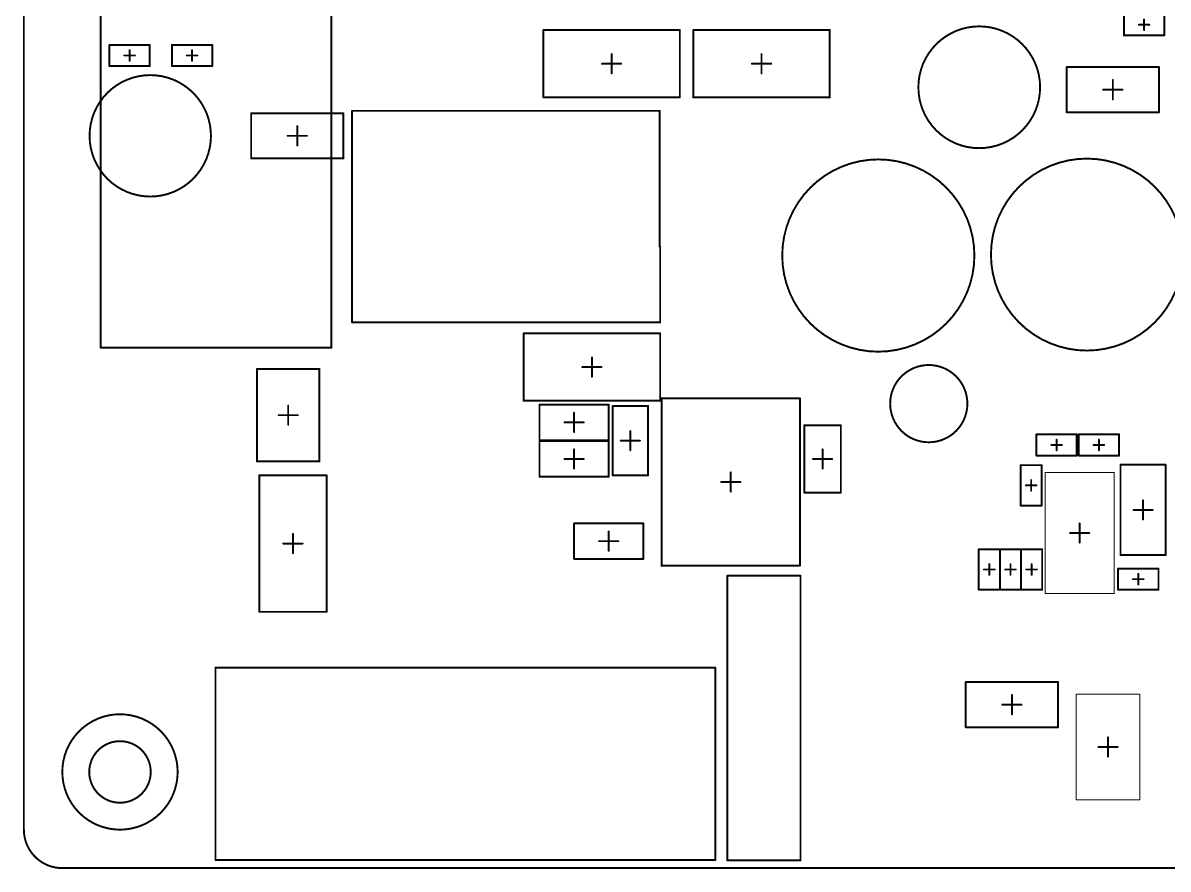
# Model space of a CAD drawing. Header units: millimetres. Extents: x 17 to 252, y 25 to 107.
# Drawn here: x 16.9 to 76.5, y 25 to 68.9 of the extents above; entities that cross this region are included whole.
import ezdxf

# ---------------------------------------------------------------- set-up
doc = ezdxf.new("R2010")
doc.units = ezdxf.units.MM
doc.layers.add('Mechanical1', color=6, linetype='Continuous')
doc.layers.add('Mechanical15', color=56, linetype='Continuous')

# ---------------------------------------------------------------- blocks, each defined once
blk = doc.blocks.new('CAPC2012X09N_11')
at = {"layer": 'Mechanical15', "const_width": 0.1}
for points in [[(-1.75, 0.95), (-1.75, -0.95)], [(-1.75, 0.95), (1.75, 0.95)], [(1.75, 0.95), (1.75, -0.95)], [(-0.5, 0), (0.5, 0)], [(0, 0.5), (0, -0.5)], [(-1.75, -0.95), (1.75, -0.95)]]:
    blk.add_lwpolyline(points, dxfattribs=at)
at = {"layer": 'Mechanical15', "const_width": 0.05}
for points in [[(-1.775, 0.95, 1), (-1.725, 0.95, 1)], [(-1.775, 0.95, 1), (-1.725, 0.95, 1)], [(1.725, 0.95, 1), (1.775, 0.95, 1)], [(1.725, 0.95, 1), (1.775, 0.95, 1)], [(-0.525, 0, 1), (-0.475, 0, 1)], [(-0.025, 0.5, 1), (0.025, 0.5, 1)], [(0.475, 0, 1), (0.525, 0, 1)], [(-0.025, -0.5, 1), (0.025, -0.5, 1)], [(-1.775, -0.95, 1), (-1.725, -0.95, 1)], [(-1.775, -0.95, 1), (-1.725, -0.95, 1)], [(1.725, -0.95, 1), (1.775, -0.95, 1)], [(1.725, -0.95, 1), (1.775, -0.95, 1)]]:
    blk.add_lwpolyline(points, format="xyb", close=True, dxfattribs=at)
blk = doc.blocks.new('CAPC1005X06N_38')
at = {"layer": 'Mechanical15', "const_width": 0.1}
for points in [[(-1.05, 0.55), (-1.05, -0.55)], [(1.05, 0.55), (-1.05, 0.55)], [(1.05, 0.55), (1.05, -0.55)], [(0.275, 0), (-0.275, 0)], [(0, 0.275), (0, -0.275)], [(1.05, -0.55), (-1.05, -0.55)]]:
    blk.add_lwpolyline(points, dxfattribs=at)
at = {"layer": 'Mechanical15', "const_width": 0.05}
for points in [[(-1.075, 0.55, 1), (-1.025, 0.55, 1)], [(-1.075, 0.55, 1), (-1.025, 0.55, 1)], [(1.025, 0.55, 1), (1.075, 0.55, 1)], [(1.025, 0.55, 1), (1.075, 0.55, 1)], [(-0.3, 0, 1), (-0.25, 0, 1)], [(-0.025, 0.275, 1), (0.025, 0.275, 1)], [(0.25, 0, 1), (0.3, 0, 1)], [(-1.075, -0.55, 1), (-1.025, -0.55, 1)], [(-1.075, -0.55, 1), (-1.025, -0.55, 1)], [(-0.025, -0.275, 1), (0.025, -0.275, 1)], [(1.025, -0.55, 1), (1.075, -0.55, 1)], [(1.025, -0.55, 1), (1.075, -0.55, 1)]]:
    blk.add_lwpolyline(points, format="xyb", close=True, dxfattribs=at)
blk = doc.blocks.new('CAPC3216X09N_41')
at = {"layer": 'Mechanical15', "const_width": 0.1}
for points in [[(-2.35, 1.175), (2.35, 1.175)], [(-2.35, 1.175), (-2.35, -1.175)], [(2.35, 1.175), (2.35, -1.175)], [(-0.5, 0), (0.5, 0)], [(0, 0.5), (0, -0.5)], [(-2.35, -1.175), (2.35, -1.175)]]:
    blk.add_lwpolyline(points, dxfattribs=at)
at = {"layer": 'Mechanical15', "const_width": 0.05}
for points in [[(-2.375, 1.175, 1), (-2.325, 1.175, 1)], [(-2.375, 1.175, 1), (-2.325, 1.175, 1)], [(2.325, 1.175, 1), (2.375, 1.175, 1)], [(2.325, 1.175, 1), (2.375, 1.175, 1)], [(-0.525, 0, 1), (-0.475, 0, 1)], [(-0.025, 0.5, 1), (0.025, 0.5, 1)], [(0.475, 0, 1), (0.525, 0, 1)], [(-0.025, -0.5, 1), (0.025, -0.5, 1)], [(-2.375, -1.175, 1), (-2.325, -1.175, 1)], [(-2.375, -1.175, 1), (-2.325, -1.175, 1)], [(2.325, -1.175, 1), (2.375, -1.175, 1)], [(2.325, -1.175, 1), (2.375, -1.175, 1)]]:
    blk.add_lwpolyline(points, format="xyb", close=True, dxfattribs=at)
blk = doc.blocks.new('CAPC1005X06N_42')
at = {"layer": 'Mechanical15', "const_width": 0.1}
for points in [[(-1.05, 0.55), (-1.05, -0.55)], [(-1.05, 0.55), (1.05, 0.55)], [(1.05, 0.55), (1.05, -0.55)], [(-0.275, 0), (0.275, 0)], [(0, 0.275), (0, -0.275)], [(-1.05, -0.55), (1.05, -0.55)]]:
    blk.add_lwpolyline(points, dxfattribs=at)
at = {"layer": 'Mechanical15', "const_width": 0.05}
for points in [[(-1.075, 0.55, 1), (-1.025, 0.55, 1)], [(-1.075, 0.55, 1), (-1.025, 0.55, 1)], [(1.025, 0.55, 1), (1.075, 0.55, 1)], [(1.025, 0.55, 1), (1.075, 0.55, 1)], [(-0.3, 0, 1), (-0.25, 0, 1)], [(-0.025, 0.275, 1), (0.025, 0.275, 1)], [(0.25, 0, 1), (0.3, 0, 1)], [(-1.075, -0.55, 1), (-1.025, -0.55, 1)], [(-1.075, -0.55, 1), (-1.025, -0.55, 1)], [(-0.025, -0.275, 1), (0.025, -0.275, 1)], [(1.025, -0.55, 1), (1.075, -0.55, 1)], [(1.025, -0.55, 1), (1.075, -0.55, 1)]]:
    blk.add_lwpolyline(points, format="xyb", close=True, dxfattribs=at)
blk = doc.blocks.new('DIOM3825X11N_74')
at = {"layer": 'Mechanical15'}
for points, const_width in [([(-2.75, 1.65), (-2.75, -1.65)], 0.05), ([(-2.75, 1.65), (2.75, 1.65)], 0.05), ([(2.75, 1.65), (2.75, -1.65)], 0.05), ([(-0.5, 0), (0.5, 0)], 0.1), ([(0, 0.5), (0, -0.5)], 0.1), ([(-2.75, -1.65), (2.75, -1.65)], 0.05)]:
    blk.add_lwpolyline(points, dxfattribs=dict(at, const_width=const_width))
for points, const_width in [([(-2.762, 1.65, 1), (-2.738, 1.65, 1)], 0.025), ([(-2.762, 1.65, 1), (-2.738, 1.65, 1)], 0.025), ([(2.738, 1.65, 1), (2.762, 1.65, 1)], 0.025), ([(2.738, 1.65, 1), (2.762, 1.65, 1)], 0.025), ([(-0.525, 0, 1), (-0.475, 0, 1)], 0.05), ([(-0.025, 0.5, 1), (0.025, 0.5, 1)], 0.05), ([(0.475, 0, 1), (0.525, 0, 1)], 0.05), ([(-0.025, -0.5, 1), (0.025, -0.5, 1)], 0.05), ([(-2.762, -1.65, 1), (-2.738, -1.65, 1)], 0.025), ([(-2.762, -1.65, 1), (-2.738, -1.65, 1)], 0.025), ([(2.738, -1.65, 1), (2.762, -1.65, 1)], 0.025), ([(2.738, -1.65, 1), (2.762, -1.65, 1)], 0.025)]:
    blk.add_lwpolyline(points, format="xyb", close=True, dxfattribs=dict(at, const_width=const_width))
blk = doc.blocks.new('AE15_000T_0000_0001_76')
at = {"layer": 'Mechanical15', "const_width": 0.1}
for points in [[(-13, -5), (-13, 5)], [(-13, 5), (13, 5)], [(13, -5), (13, 5)], [(-13, -5), (13, -5)]]:
    blk.add_lwpolyline(points, dxfattribs=at)
at = {"layer": 'Mechanical15', "const_width": 0.05}
for points in [[(-13.025, 5, 1), (-12.975, 5, 1)], [(-13.025, 5, 1), (-12.975, 5, 1)], [(12.975, 5, 1), (13.025, 5, 1)], [(12.975, 5, 1), (13.025, 5, 1)], [(-13.025, -5, 1), (-12.975, -5, 1)], [(-13.025, -5, 1), (-12.975, -5, 1)], [(12.975, -5, 1), (13.025, -5, 1)], [(12.975, -5, 1), (13.025, -5, 1)]]:
    blk.add_lwpolyline(points, format="xyb", close=True, dxfattribs=at)
blk = doc.blocks.new('AJ61_1004_TAPR_RNS0_83')
at = {"layer": 'Mechanical15', "const_width": 0.1}
for points in [[(18.8, 2), (-3.54, 2)], [(-3.54, -10), (-3.54, 2)], [(18.8, -10), (18.8, 2)], [(18.8, -10), (-3.54, -10)]]:
    blk.add_lwpolyline(points, dxfattribs=at)
at = {"layer": 'Mechanical15', "const_width": 0.05}
for points in [[(-3.565, 2, 1), (-3.515, 2, 1)], [(-3.565, 2, 1), (-3.515, 2, 1)], [(18.775, 2, 1), (18.825, 2, 1)], [(18.775, 2, 1), (18.825, 2, 1)], [(-3.565, -10, 1), (-3.515, -10, 1)], [(-3.565, -10, 1), (-3.515, -10, 1)], [(18.775, -10, 1), (18.825, -10, 1)], [(18.775, -10, 1), (18.825, -10, 1)]]:
    blk.add_lwpolyline(points, format="xyb", close=True, dxfattribs=at)
blk = doc.blocks.new('SOT_223B_N_91')
at = {"layer": 'Mechanical15', "const_width": 0.1}
for points in [[(-4.35, 3.6), (4.35, 3.6)], [(-4.35, 3.6), (-4.35, -3.6)], [(4.35, 3.6), (4.35, -3.6)], [(-0.5, 0), (0.5, 0)], [(0, 0.5), (0, -0.5)], [(-4.35, -3.6), (4.35, -3.6)]]:
    blk.add_lwpolyline(points, dxfattribs=at)
at = {"layer": 'Mechanical15', "const_width": 0.05}
for points in [[(-4.375, 3.6, 1), (-4.325, 3.6, 1)], [(-4.375, 3.6, 1), (-4.325, 3.6, 1)], [(4.325, 3.6, 1), (4.375, 3.6, 1)], [(4.325, 3.6, 1), (4.375, 3.6, 1)], [(-0.525, 0, 1), (-0.475, 0, 1)], [(-0.025, 0.5, 1), (0.025, 0.5, 1)], [(0.475, 0, 1), (0.525, 0, 1)], [(-0.025, -0.5, 1), (0.025, -0.5, 1)], [(-4.375, -3.6, 1), (-4.325, -3.6, 1)], [(-4.375, -3.6, 1), (-4.325, -3.6, 1)], [(4.325, -3.6, 1), (4.375, -3.6, 1)], [(4.325, -3.6, 1), (4.375, -3.6, 1)]]:
    blk.add_lwpolyline(points, format="xyb", close=True, dxfattribs=at)
blk = doc.blocks.new('RESC3216X08N_95')
at = {"layer": 'Mechanical15', "const_width": 0.1}
for points in [[(2.4, 1.175), (-2.4, 1.175)], [(-2.4, 1.175), (-2.4, -1.175)], [(2.4, 1.175), (2.4, -1.175)], [(0.5, 0), (-0.5, 0)], [(0, 0.5), (0, -0.5)], [(2.4, -1.175), (-2.4, -1.175)]]:
    blk.add_lwpolyline(points, dxfattribs=at)
at = {"layer": 'Mechanical15', "const_width": 0.05}
for points in [[(-2.425, 1.175, 1), (-2.375, 1.175, 1)], [(-2.425, 1.175, 1), (-2.375, 1.175, 1)], [(2.375, 1.175, 1), (2.425, 1.175, 1)], [(2.375, 1.175, 1), (2.425, 1.175, 1)], [(-0.525, 0, 1), (-0.475, 0, 1)], [(-0.025, 0.5, 1), (0.025, 0.5, 1)], [(0.475, 0, 1), (0.525, 0, 1)], [(-0.025, -0.5, 1), (0.025, -0.5, 1)], [(-2.425, -1.175, 1), (-2.375, -1.175, 1)], [(-2.425, -1.175, 1), (-2.375, -1.175, 1)], [(2.375, -1.175, 1), (2.425, -1.175, 1)], [(2.375, -1.175, 1), (2.425, -1.175, 1)]]:
    blk.add_lwpolyline(points, format="xyb", close=True, dxfattribs=at)
blk = doc.blocks.new('RESC2012X07N_96')
at = {"layer": 'Mechanical15', "const_width": 0.1}
for points in [[(1.8, 0.925), (-1.8, 0.925)], [(-1.8, 0.925), (-1.8, -0.925)], [(1.8, 0.925), (1.8, -0.925)], [(0.5, 0), (-0.5, 0)], [(0, 0.5), (0, -0.5)], [(1.8, -0.925), (-1.8, -0.925)]]:
    blk.add_lwpolyline(points, dxfattribs=at)
at = {"layer": 'Mechanical15', "const_width": 0.05}
for points in [[(-1.825, 0.925, 1), (-1.775, 0.925, 1)], [(-1.825, 0.925, 1), (-1.775, 0.925, 1)], [(1.775, 0.925, 1), (1.825, 0.925, 1)], [(1.775, 0.925, 1), (1.825, 0.925, 1)], [(-0.525, 0, 1), (-0.475, 0, 1)], [(-0.025, 0.5, 1), (0.025, 0.5, 1)], [(0.475, 0, 1), (0.525, 0, 1)], [(-0.025, -0.5, 1), (0.025, -0.5, 1)], [(-1.825, -0.925, 1), (-1.775, -0.925, 1)], [(-1.825, -0.925, 1), (-1.775, -0.925, 1)], [(1.775, -0.925, 1), (1.825, -0.925, 1)], [(1.775, -0.925, 1), (1.825, -0.925, 1)]]:
    blk.add_lwpolyline(points, format="xyb", close=True, dxfattribs=at)
blk = doc.blocks.new('RESC1005X04N_97')
at = {"layer": 'Mechanical15', "const_width": 0.1}
for points in [[(-1.05, 0.55), (1.05, 0.55)], [(-1.05, -0.55), (-1.05, 0.55)], [(1.05, -0.55), (1.05, 0.55)], [(-0.275, 0), (0.275, 0)], [(0, -0.275), (0, 0.275)], [(-1.05, -0.55), (1.05, -0.55)]]:
    blk.add_lwpolyline(points, dxfattribs=at)
at = {"layer": 'Mechanical15', "const_width": 0.05}
for points in [[(-1.075, 0.55, 1), (-1.025, 0.55, 1)], [(-1.075, 0.55, 1), (-1.025, 0.55, 1)], [(1.025, 0.55, 1), (1.075, 0.55, 1)], [(1.025, 0.55, 1), (1.075, 0.55, 1)], [(-0.3, 0, 1), (-0.25, 0, 1)], [(-0.025, 0.275, 1), (0.025, 0.275, 1)], [(0.25, 0, 1), (0.3, 0, 1)], [(-1.075, -0.55, 1), (-1.025, -0.55, 1)], [(-1.075, -0.55, 1), (-1.025, -0.55, 1)], [(-0.025, -0.275, 1), (0.025, -0.275, 1)], [(1.025, -0.55, 1), (1.075, -0.55, 1)], [(1.025, -0.55, 1), (1.075, -0.55, 1)]]:
    blk.add_lwpolyline(points, format="xyb", close=True, dxfattribs=at)
blk = doc.blocks.new('RESC2012X07N_98')
at = {"layer": 'Mechanical15', "const_width": 0.1}
for points in [[(-1.8, 0.925), (1.8, 0.925)], [(-1.8, 0.925), (-1.8, -0.925)], [(1.8, 0.925), (1.8, -0.925)], [(-0.5, 0), (0.5, 0)], [(0, 0.5), (0, -0.5)], [(-1.8, -0.925), (1.8, -0.925)]]:
    blk.add_lwpolyline(points, dxfattribs=at)
at = {"layer": 'Mechanical15', "const_width": 0.05}
for points in [[(-1.825, 0.925, 1), (-1.775, 0.925, 1)], [(-1.825, 0.925, 1), (-1.775, 0.925, 1)], [(1.775, 0.925, 1), (1.825, 0.925, 1)], [(1.775, 0.925, 1), (1.825, 0.925, 1)], [(-0.525, 0, 1), (-0.475, 0, 1)], [(-0.025, 0.5, 1), (0.025, 0.5, 1)], [(0.475, 0, 1), (0.525, 0, 1)], [(-0.025, -0.5, 1), (0.025, -0.5, 1)], [(-1.825, -0.925, 1), (-1.775, -0.925, 1)], [(-1.825, -0.925, 1), (-1.775, -0.925, 1)], [(1.775, -0.925, 1), (1.825, -0.925, 1)], [(1.775, -0.925, 1), (1.825, -0.925, 1)]]:
    blk.add_lwpolyline(points, format="xyb", close=True, dxfattribs=at)
blk = doc.blocks.new('RESC1005X04N_99')
at = {"layer": 'Mechanical15', "const_width": 0.1}
for points in [[(-1.05, 0.55), (1.05, 0.55)], [(-1.05, -0.55), (-1.05, 0.55)], [(1.05, -0.55), (1.05, 0.55)], [(-0.275, 0), (0.275, 0)], [(0, -0.275), (0, 0.275)], [(-1.05, -0.55), (1.05, -0.55)]]:
    blk.add_lwpolyline(points, dxfattribs=at)
at = {"layer": 'Mechanical15', "const_width": 0.05}
for points in [[(-1.075, 0.55, 1), (-1.025, 0.55, 1)], [(-1.075, 0.55, 1), (-1.025, 0.55, 1)], [(1.025, 0.55, 1), (1.075, 0.55, 1)], [(1.025, 0.55, 1), (1.075, 0.55, 1)], [(-0.3, 0, 1), (-0.25, 0, 1)], [(-0.025, 0.275, 1), (0.025, 0.275, 1)], [(0.25, 0, 1), (0.3, 0, 1)], [(-1.075, -0.55, 1), (-1.025, -0.55, 1)], [(-1.075, -0.55, 1), (-1.025, -0.55, 1)], [(-0.025, -0.275, 1), (0.025, -0.275, 1)], [(1.025, -0.55, 1), (1.075, -0.55, 1)], [(1.025, -0.55, 1), (1.075, -0.55, 1)]]:
    blk.add_lwpolyline(points, format="xyb", close=True, dxfattribs=at)
blk = doc.blocks.new('RESC2012X07N_100')
at = {"layer": 'Mechanical15', "const_width": 0.1}
for points in [[(-1.8, 0.925), (1.8, 0.925)], [(-1.8, -0.925), (-1.8, 0.925)], [(1.8, -0.925), (1.8, 0.925)], [(-0.5, 0), (0.5, 0)], [(0, -0.5), (0, 0.5)], [(-1.8, -0.925), (1.8, -0.925)]]:
    blk.add_lwpolyline(points, dxfattribs=at)
at = {"layer": 'Mechanical15', "const_width": 0.05}
for points in [[(-1.825, 0.925, 1), (-1.775, 0.925, 1)], [(-1.825, 0.925, 1), (-1.775, 0.925, 1)], [(1.775, 0.925, 1), (1.825, 0.925, 1)], [(1.775, 0.925, 1), (1.825, 0.925, 1)], [(-0.525, 0, 1), (-0.475, 0, 1)], [(-0.025, 0.5, 1), (0.025, 0.5, 1)], [(0.475, 0, 1), (0.525, 0, 1)], [(-0.025, -0.5, 1), (0.025, -0.5, 1)], [(-1.825, -0.925, 1), (-1.775, -0.925, 1)], [(-1.825, -0.925, 1), (-1.775, -0.925, 1)], [(1.775, -0.925, 1), (1.825, -0.925, 1)], [(1.775, -0.925, 1), (1.825, -0.925, 1)]]:
    blk.add_lwpolyline(points, format="xyb", close=True, dxfattribs=at)
blk = doc.blocks.new('RESC2012X07N_101')
at = {"layer": 'Mechanical15', "const_width": 0.1}
for points in [[(1.8, 0.925), (-1.8, 0.925)], [(-1.8, 0.925), (-1.8, -0.925)], [(1.8, 0.925), (1.8, -0.925)], [(0.5, 0), (-0.5, 0)], [(0, 0.5), (0, -0.5)], [(1.8, -0.925), (-1.8, -0.925)]]:
    blk.add_lwpolyline(points, dxfattribs=at)
at = {"layer": 'Mechanical15', "const_width": 0.05}
for points in [[(-1.825, 0.925, 1), (-1.775, 0.925, 1)], [(-1.825, 0.925, 1), (-1.775, 0.925, 1)], [(1.775, 0.925, 1), (1.825, 0.925, 1)], [(1.775, 0.925, 1), (1.825, 0.925, 1)], [(-0.525, 0, 1), (-0.475, 0, 1)], [(-0.025, 0.5, 1), (0.025, 0.5, 1)], [(0.475, 0, 1), (0.525, 0, 1)], [(-0.025, -0.5, 1), (0.025, -0.5, 1)], [(-1.825, -0.925, 1), (-1.775, -0.925, 1)], [(-1.825, -0.925, 1), (-1.775, -0.925, 1)], [(1.775, -0.925, 1), (1.825, -0.925, 1)], [(1.775, -0.925, 1), (1.825, -0.925, 1)]]:
    blk.add_lwpolyline(points, format="xyb", close=True, dxfattribs=at)
blk = doc.blocks.new('RESC3225X06N_102')
at = {"layer": 'Mechanical15', "const_width": 0.1}
for points in [[(-2.4, 1.625), (-2.4, -1.625)], [(-2.4, 1.625), (2.4, 1.625)], [(2.4, 1.625), (2.4, -1.625)], [(-0.5, 0), (0.5, 0)], [(0, 0.5), (0, -0.5)], [(-2.4, -1.625), (2.4, -1.625)]]:
    blk.add_lwpolyline(points, dxfattribs=at)
at = {"layer": 'Mechanical15', "const_width": 0.05}
for points in [[(-2.425, 1.625, 1), (-2.375, 1.625, 1)], [(-2.425, 1.625, 1), (-2.375, 1.625, 1)], [(2.375, 1.625, 1), (2.425, 1.625, 1)], [(2.375, 1.625, 1), (2.425, 1.625, 1)], [(-0.525, 0, 1), (-0.475, 0, 1)], [(-0.025, 0.5, 1), (0.025, 0.5, 1)], [(0.475, 0, 1), (0.525, 0, 1)], [(-0.025, -0.5, 1), (0.025, -0.5, 1)], [(-2.425, -1.625, 1), (-2.375, -1.625, 1)], [(-2.425, -1.625, 1), (-2.375, -1.625, 1)], [(2.375, -1.625, 1), (2.425, -1.625, 1)], [(2.375, -1.625, 1), (2.425, -1.625, 1)]]:
    blk.add_lwpolyline(points, format="xyb", close=True, dxfattribs=at)
blk = doc.blocks.new('RESC1005X04N_116')
at = {"layer": 'Mechanical15', "const_width": 0.1}
for points in [[(-1.05, 0.55), (1.05, 0.55)], [(-1.05, -0.55), (-1.05, 0.55)], [(1.05, -0.55), (1.05, 0.55)], [(-0.275, 0), (0.275, 0)], [(0, -0.275), (0, 0.275)], [(-1.05, -0.55), (1.05, -0.55)]]:
    blk.add_lwpolyline(points, dxfattribs=at)
at = {"layer": 'Mechanical15', "const_width": 0.05}
for points in [[(-1.075, 0.55, 1), (-1.025, 0.55, 1)], [(-1.075, 0.55, 1), (-1.025, 0.55, 1)], [(1.025, 0.55, 1), (1.075, 0.55, 1)], [(1.025, 0.55, 1), (1.075, 0.55, 1)], [(-0.3, 0, 1), (-0.25, 0, 1)], [(-0.025, 0.275, 1), (0.025, 0.275, 1)], [(0.25, 0, 1), (0.3, 0, 1)], [(-1.075, -0.55, 1), (-1.025, -0.55, 1)], [(-1.075, -0.55, 1), (-1.025, -0.55, 1)], [(-0.025, -0.275, 1), (0.025, -0.275, 1)], [(1.025, -0.55, 1), (1.075, -0.55, 1)], [(1.025, -0.55, 1), (1.075, -0.55, 1)]]:
    blk.add_lwpolyline(points, format="xyb", close=True, dxfattribs=at)
blk = doc.blocks.new('RESC3216X08N_120')
at = {"layer": 'Mechanical15', "const_width": 0.1}
for points in [[(2.4, 1.175), (-2.4, 1.175)], [(-2.4, 1.175), (-2.4, -1.175)], [(2.4, 1.175), (2.4, -1.175)], [(0.5, 0), (-0.5, 0)], [(0, 0.5), (0, -0.5)], [(2.4, -1.175), (-2.4, -1.175)]]:
    blk.add_lwpolyline(points, dxfattribs=at)
at = {"layer": 'Mechanical15', "const_width": 0.05}
for points in [[(-2.425, 1.175, 1), (-2.375, 1.175, 1)], [(-2.425, 1.175, 1), (-2.375, 1.175, 1)], [(2.375, 1.175, 1), (2.425, 1.175, 1)], [(2.375, 1.175, 1), (2.425, 1.175, 1)], [(-0.525, 0, 1), (-0.475, 0, 1)], [(-0.025, 0.5, 1), (0.025, 0.5, 1)], [(0.475, 0, 1), (0.525, 0, 1)], [(-0.025, -0.5, 1), (0.025, -0.5, 1)], [(-2.425, -1.175, 1), (-2.375, -1.175, 1)], [(-2.425, -1.175, 1), (-2.375, -1.175, 1)], [(2.375, -1.175, 1), (2.425, -1.175, 1)], [(2.375, -1.175, 1), (2.425, -1.175, 1)]]:
    blk.add_lwpolyline(points, format="xyb", close=True, dxfattribs=at)
blk = doc.blocks.new('RESC1005X04N_130')
at = {"layer": 'Mechanical15', "const_width": 0.1}
for points in [[(-1.05, 0.55), (1.05, 0.55)], [(-1.05, -0.55), (-1.05, 0.55)], [(1.05, -0.55), (1.05, 0.55)], [(-0.275, 0), (0.275, 0)], [(0, -0.275), (0, 0.275)], [(-1.05, -0.55), (1.05, -0.55)]]:
    blk.add_lwpolyline(points, dxfattribs=at)
at = {"layer": 'Mechanical15', "const_width": 0.05}
for points in [[(-1.075, 0.55, 1), (-1.025, 0.55, 1)], [(-1.075, 0.55, 1), (-1.025, 0.55, 1)], [(1.025, 0.55, 1), (1.075, 0.55, 1)], [(1.025, 0.55, 1), (1.075, 0.55, 1)], [(-0.3, 0, 1), (-0.25, 0, 1)], [(-0.025, 0.275, 1), (0.025, 0.275, 1)], [(0.25, 0, 1), (0.3, 0, 1)], [(-1.075, -0.55, 1), (-1.025, -0.55, 1)], [(-1.075, -0.55, 1), (-1.025, -0.55, 1)], [(-0.025, -0.275, 1), (0.025, -0.275, 1)], [(1.025, -0.55, 1), (1.075, -0.55, 1)], [(1.025, -0.55, 1), (1.075, -0.55, 1)]]:
    blk.add_lwpolyline(points, format="xyb", close=True, dxfattribs=at)
blk = doc.blocks.new('RESC1005X04N_131')
at = {"layer": 'Mechanical15', "const_width": 0.1}
for points in [[(1.05, 0.55), (-1.05, 0.55)], [(-1.05, -0.55), (-1.05, 0.55)], [(1.05, -0.55), (1.05, 0.55)], [(0.275, 0), (-0.275, 0)], [(0, -0.275), (0, 0.275)], [(1.05, -0.55), (-1.05, -0.55)]]:
    blk.add_lwpolyline(points, dxfattribs=at)
at = {"layer": 'Mechanical15', "const_width": 0.05}
for points in [[(-1.075, 0.55, 1), (-1.025, 0.55, 1)], [(-1.075, 0.55, 1), (-1.025, 0.55, 1)], [(1.025, 0.55, 1), (1.075, 0.55, 1)], [(1.025, 0.55, 1), (1.075, 0.55, 1)], [(-0.3, 0, 1), (-0.25, 0, 1)], [(-0.025, 0.275, 1), (0.025, 0.275, 1)], [(0.25, 0, 1), (0.3, 0, 1)], [(-1.075, -0.55, 1), (-1.025, -0.55, 1)], [(-1.075, -0.55, 1), (-1.025, -0.55, 1)], [(-0.025, -0.275, 1), (0.025, -0.275, 1)], [(1.025, -0.55, 1), (1.075, -0.55, 1)], [(1.025, -0.55, 1), (1.075, -0.55, 1)]]:
    blk.add_lwpolyline(points, format="xyb", close=True, dxfattribs=at)
blk = doc.blocks.new('RESC1005X04N_132')
at = {"layer": 'Mechanical15', "const_width": 0.1}
for points in [[(1.05, 0.55), (-1.05, 0.55)], [(-1.05, 0.55), (-1.05, -0.55)], [(1.05, 0.55), (1.05, -0.55)], [(0.275, 0), (-0.275, 0)], [(0, 0.275), (0, -0.275)], [(1.05, -0.55), (-1.05, -0.55)]]:
    blk.add_lwpolyline(points, dxfattribs=at)
at = {"layer": 'Mechanical15', "const_width": 0.05}
for points in [[(-1.075, 0.55, 1), (-1.025, 0.55, 1)], [(-1.075, 0.55, 1), (-1.025, 0.55, 1)], [(1.025, 0.55, 1), (1.075, 0.55, 1)], [(1.025, 0.55, 1), (1.075, 0.55, 1)], [(-0.3, 0, 1), (-0.25, 0, 1)], [(-0.025, 0.275, 1), (0.025, 0.275, 1)], [(0.25, 0, 1), (0.3, 0, 1)], [(-1.075, -0.55, 1), (-1.025, -0.55, 1)], [(-1.075, -0.55, 1), (-1.025, -0.55, 1)], [(-0.025, -0.275, 1), (0.025, -0.275, 1)], [(1.025, -0.55, 1), (1.075, -0.55, 1)], [(1.025, -0.55, 1), (1.075, -0.55, 1)]]:
    blk.add_lwpolyline(points, format="xyb", close=True, dxfattribs=at)
blk = doc.blocks.new('RESC3216X08N_133')
at = {"layer": 'Mechanical15', "const_width": 0.1}
for points in [[(2.4, 1.175), (-2.4, 1.175)], [(-2.4, 1.175), (-2.4, -1.175)], [(2.4, 1.175), (2.4, -1.175)], [(0.5, 0), (-0.5, 0)], [(0, 0.5), (0, -0.5)], [(2.4, -1.175), (-2.4, -1.175)]]:
    blk.add_lwpolyline(points, dxfattribs=at)
at = {"layer": 'Mechanical15', "const_width": 0.05}
for points in [[(-2.425, 1.175, 1), (-2.375, 1.175, 1)], [(-2.425, 1.175, 1), (-2.375, 1.175, 1)], [(2.375, 1.175, 1), (2.425, 1.175, 1)], [(2.375, 1.175, 1), (2.425, 1.175, 1)], [(-0.525, 0, 1), (-0.475, 0, 1)], [(-0.025, 0.5, 1), (0.025, 0.5, 1)], [(0.475, 0, 1), (0.525, 0, 1)], [(-0.025, -0.5, 1), (0.025, -0.5, 1)], [(-2.425, -1.175, 1), (-2.375, -1.175, 1)], [(-2.425, -1.175, 1), (-2.375, -1.175, 1)], [(2.375, -1.175, 1), (2.425, -1.175, 1)], [(2.375, -1.175, 1), (2.425, -1.175, 1)]]:
    blk.add_lwpolyline(points, format="xyb", close=True, dxfattribs=at)
blk = doc.blocks.new('RESC1005X04N_134')
at = {"layer": 'Mechanical15', "const_width": 0.1}
for points in [[(1.05, 0.55), (-1.05, 0.55)], [(-1.05, -0.55), (-1.05, 0.55)], [(1.05, -0.55), (1.05, 0.55)], [(0.275, 0), (-0.275, 0)], [(0, -0.275), (0, 0.275)], [(1.05, -0.55), (-1.05, -0.55)]]:
    blk.add_lwpolyline(points, dxfattribs=at)
at = {"layer": 'Mechanical15', "const_width": 0.05}
for points in [[(-1.075, 0.55, 1), (-1.025, 0.55, 1)], [(-1.075, 0.55, 1), (-1.025, 0.55, 1)], [(1.025, 0.55, 1), (1.075, 0.55, 1)], [(1.025, 0.55, 1), (1.075, 0.55, 1)], [(-0.3, 0, 1), (-0.25, 0, 1)], [(-0.025, 0.275, 1), (0.025, 0.275, 1)], [(0.25, 0, 1), (0.3, 0, 1)], [(-1.075, -0.55, 1), (-1.025, -0.55, 1)], [(-1.075, -0.55, 1), (-1.025, -0.55, 1)], [(-0.025, -0.275, 1), (0.025, -0.275, 1)], [(1.025, -0.55, 1), (1.075, -0.55, 1)], [(1.025, -0.55, 1), (1.075, -0.55, 1)]]:
    blk.add_lwpolyline(points, format="xyb", close=True, dxfattribs=at)
blk = doc.blocks.new('RESC1005X04N_135')
at = {"layer": 'Mechanical15', "const_width": 0.1}
for points in [[(1.05, 0.55), (-1.05, 0.55)], [(-1.05, -0.55), (-1.05, 0.55)], [(1.05, -0.55), (1.05, 0.55)], [(0.275, 0), (-0.275, 0)], [(0, -0.275), (0, 0.275)], [(1.05, -0.55), (-1.05, -0.55)]]:
    blk.add_lwpolyline(points, dxfattribs=at)
at = {"layer": 'Mechanical15', "const_width": 0.05}
for points in [[(-1.075, 0.55, 1), (-1.025, 0.55, 1)], [(-1.075, 0.55, 1), (-1.025, 0.55, 1)], [(1.025, 0.55, 1), (1.075, 0.55, 1)], [(1.025, 0.55, 1), (1.075, 0.55, 1)], [(-0.3, 0, 1), (-0.25, 0, 1)], [(-0.025, 0.275, 1), (0.025, 0.275, 1)], [(0.25, 0, 1), (0.3, 0, 1)], [(-1.075, -0.55, 1), (-1.025, -0.55, 1)], [(-1.075, -0.55, 1), (-1.025, -0.55, 1)], [(-0.025, -0.275, 1), (0.025, -0.275, 1)], [(1.025, -0.55, 1), (1.075, -0.55, 1)], [(1.025, -0.55, 1), (1.075, -0.55, 1)]]:
    blk.add_lwpolyline(points, format="xyb", close=True, dxfattribs=at)
blk = doc.blocks.new('DIOM5226X23N_239')
at = {"layer": 'Mechanical15', "const_width": 0.1}
for points in [[(-3.55, 1.75), (-3.55, -1.75)], [(3.55, 1.75), (-3.55, 1.75)], [(3.55, 1.75), (3.55, -1.75)], [(0.5, 0), (-0.5, 0)], [(0, 0.5), (0, -0.5)], [(3.55, -1.75), (-3.55, -1.75)]]:
    blk.add_lwpolyline(points, dxfattribs=at)
at = {"layer": 'Mechanical15', "const_width": 0.05}
for points in [[(-3.575, 1.75, 1), (-3.525, 1.75, 1)], [(-3.575, 1.75, 1), (-3.525, 1.75, 1)], [(3.525, 1.75, 1), (3.575, 1.75, 1)], [(3.525, 1.75, 1), (3.575, 1.75, 1)], [(-0.525, 0, 1), (-0.475, 0, 1)], [(-0.025, 0.5, 1), (0.025, 0.5, 1)], [(0.475, 0, 1), (0.525, 0, 1)], [(-0.025, -0.5, 1), (0.025, -0.5, 1)], [(-3.575, -1.75, 1), (-3.525, -1.75, 1)], [(-3.575, -1.75, 1), (-3.525, -1.75, 1)], [(3.525, -1.75, 1), (3.575, -1.75, 1)], [(3.525, -1.75, 1), (3.575, -1.75, 1)]]:
    blk.add_lwpolyline(points, format="xyb", close=True, dxfattribs=at)
blk = doc.blocks.new('DIOM5226X23N_240')
at = {"layer": 'Mechanical15', "const_width": 0.1}
for points in [[(-3.55, -1.75), (-3.55, 1.75)], [(-3.55, 1.75), (3.55, 1.75)], [(3.55, -1.75), (3.55, 1.75)], [(-0.5, 0), (0.5, 0)], [(0, -0.5), (0, 0.5)], [(-3.55, -1.75), (3.55, -1.75)]]:
    blk.add_lwpolyline(points, dxfattribs=at)
at = {"layer": 'Mechanical15', "const_width": 0.05}
for points in [[(-3.575, 1.75, 1), (-3.525, 1.75, 1)], [(-3.575, 1.75, 1), (-3.525, 1.75, 1)], [(3.525, 1.75, 1), (3.575, 1.75, 1)], [(3.525, 1.75, 1), (3.575, 1.75, 1)], [(-0.525, 0, 1), (-0.475, 0, 1)], [(-0.025, 0.5, 1), (0.025, 0.5, 1)], [(0.475, 0, 1), (0.525, 0, 1)], [(-0.025, -0.5, 1), (0.025, -0.5, 1)], [(-3.575, -1.75, 1), (-3.525, -1.75, 1)], [(-3.575, -1.75, 1), (-3.525, -1.75, 1)], [(3.525, -1.75, 1), (3.575, -1.75, 1)], [(3.525, -1.75, 1), (3.575, -1.75, 1)]]:
    blk.add_lwpolyline(points, format="xyb", close=True, dxfattribs=at)
blk = doc.blocks.new('DIOM5226X23N_241')
at = {"layer": 'Mechanical15', "const_width": 0.1}
for points in [[(-3.55, -1.75), (-3.55, 1.75)], [(-3.55, 1.75), (3.55, 1.75)], [(3.55, -1.75), (3.55, 1.75)], [(-0.5, 0), (0.5, 0)], [(0, -0.5), (0, 0.5)], [(-3.55, -1.75), (3.55, -1.75)]]:
    blk.add_lwpolyline(points, dxfattribs=at)
at = {"layer": 'Mechanical15', "const_width": 0.05}
for points in [[(-3.575, 1.75, 1), (-3.525, 1.75, 1)], [(-3.575, 1.75, 1), (-3.525, 1.75, 1)], [(3.525, 1.75, 1), (3.575, 1.75, 1)], [(3.525, 1.75, 1), (3.575, 1.75, 1)], [(-0.525, 0, 1), (-0.475, 0, 1)], [(-0.025, 0.5, 1), (0.025, 0.5, 1)], [(0.475, 0, 1), (0.525, 0, 1)], [(-0.025, -0.5, 1), (0.025, -0.5, 1)], [(-3.575, -1.75, 1), (-3.525, -1.75, 1)], [(-3.575, -1.75, 1), (-3.525, -1.75, 1)], [(3.525, -1.75, 1), (3.575, -1.75, 1)], [(3.525, -1.75, 1), (3.575, -1.75, 1)]]:
    blk.add_lwpolyline(points, format="xyb", close=True, dxfattribs=at)
blk = doc.blocks.new('DIOM5226X23N_242')
at = {"layer": 'Mechanical15', "const_width": 0.1}
for points in [[(-3.55, 1.75), (-3.55, -1.75)], [(-3.55, 1.75), (3.55, 1.75)], [(3.55, 1.75), (3.55, -1.75)], [(-0.5, 0), (0.5, 0)], [(0, 0.5), (0, -0.5)], [(-3.55, -1.75), (3.55, -1.75)]]:
    blk.add_lwpolyline(points, dxfattribs=at)
at = {"layer": 'Mechanical15', "const_width": 0.05}
for points in [[(-3.575, 1.75, 1), (-3.525, 1.75, 1)], [(-3.575, 1.75, 1), (-3.525, 1.75, 1)], [(3.525, 1.75, 1), (3.575, 1.75, 1)], [(3.525, 1.75, 1), (3.575, 1.75, 1)], [(-0.525, 0, 1), (-0.475, 0, 1)], [(-0.025, 0.5, 1), (0.025, 0.5, 1)], [(0.475, 0, 1), (0.525, 0, 1)], [(-0.025, -0.5, 1), (0.025, -0.5, 1)], [(-3.575, -1.75, 1), (-3.525, -1.75, 1)], [(-3.575, -1.75, 1), (-3.525, -1.75, 1)], [(3.525, -1.75, 1), (3.575, -1.75, 1)], [(3.525, -1.75, 1), (3.575, -1.75, 1)]]:
    blk.add_lwpolyline(points, format="xyb", close=True, dxfattribs=at)
blk = doc.blocks.new('AE12_000M_T000_9090_269')
at = {"layer": 'Mechanical15', "const_width": 0.1}
for points in [[(-7.4, 1.9), (7.4, 1.9)], [(-7.4, 1.9), (-7.4, -1.9)], [(7.4, 1.9), (7.4, -1.9)], [(-7.4, -1.9), (7.4, -1.9)]]:
    blk.add_lwpolyline(points, dxfattribs=at)
at = {"layer": 'Mechanical15', "const_width": 0.05}
for points in [[(-7.425, 1.9, 1), (-7.375, 1.9, 1)], [(-7.425, 1.9, 1), (-7.375, 1.9, 1)], [(7.375, 1.9, 1), (7.425, 1.9, 1)], [(7.375, 1.9, 1), (7.425, 1.9, 1)], [(-7.425, -1.9, 1), (-7.375, -1.9, 1)], [(-7.425, -1.9, 1), (-7.375, -1.9, 1)], [(7.375, -1.9, 1), (7.425, -1.9, 1)], [(7.375, -1.9, 1), (7.425, -1.9, 1)]]:
    blk.add_lwpolyline(points, format="xyb", close=True, dxfattribs=at)
blk = doc.blocks.new('MUC10A_N_293')
at = {"layer": 'Mechanical15'}
for points, const_width in [([(-3.15, -1.8), (-3.15, 1.8)], 0.05), ([(3.15, 1.8), (-3.15, 1.8)], 0.05), ([(3.15, -1.8), (3.15, 1.8)], 0.05), ([(0.5, 0), (-0.5, 0)], 0.1), ([(0, -0.5), (0, 0.5)], 0.1), ([(3.15, -1.8), (-3.15, -1.8)], 0.05)]:
    blk.add_lwpolyline(points, dxfattribs=dict(at, const_width=const_width))
for points, const_width in [([(-3.162, 1.8, 1), (-3.137, 1.8, 1)], 0.025), ([(-3.162, 1.8, 1), (-3.137, 1.8, 1)], 0.025), ([(3.138, 1.8, 1), (3.163, 1.8, 1)], 0.025), ([(3.138, 1.8, 1), (3.163, 1.8, 1)], 0.025), ([(-0.525, 0, 1), (-0.475, 0, 1)], 0.05), ([(-0.025, 0.5, 1), (0.025, 0.5, 1)], 0.05), ([(0.475, 0, 1), (0.525, 0, 1)], 0.05), ([(-0.025, -0.5, 1), (0.025, -0.5, 1)], 0.05), ([(-3.162, -1.8, 1), (-3.137, -1.8, 1)], 0.025), ([(-3.162, -1.8, 1), (-3.137, -1.8, 1)], 0.025), ([(3.138, -1.8, 1), (3.163, -1.8, 1)], 0.025), ([(3.138, -1.8, 1), (3.163, -1.8, 1)], 0.025)]:
    blk.add_lwpolyline(points, format="xyb", close=True, dxfattribs=dict(at, const_width=const_width))

msp = doc.modelspace()

# ---------------------------------------------------------------- linework, layer by layer
at = {"layer": 'Mechanical1', "const_width": 0.1}
for points in [[(17, 27), (17, 101)], [(19, 25), (250, 25)]]:
    msp.add_lwpolyline(points, dxfattribs=at)
at = {"layer": 'Mechanical1'}
for points, const_width in [([(25, 30, 1), (19, 30, 1)], 0.1), ([(23.6, 30, 1), (20.4, 30, 1)], 0.1), ([(18.975, 30, 1), (19.025, 30, 1)], 0.05), ([(20.375, 30, 1), (20.425, 30, 1)], 0.05), ([(23.575, 30, 1), (23.625, 30, 1)], 0.05), ([(24.975, 30, 1), (25.025, 30, 1)], 0.05), ([(16.975, 27, 1), (17.025, 27, 1)], 0.05), ([(16.975, 27, 1), (17.025, 27, 1)], 0.05), ([(18.975, 25, 1), (19.025, 25, 1)], 0.05), ([(18.975, 25, 1), (19.025, 25, 1)], 0.05)]:
    msp.add_lwpolyline(points, format="xyb", close=True, dxfattribs=dict(at, const_width=const_width))
at = {"layer": 'Mechanical1', "const_width": 0.1}
msp.add_lwpolyline([(19, 25, -0.414214), (17, 27)], format="xyb", dxfattribs=at)
at = {"layer": 'Mechanical15'}
for points, const_width in [([(69.866, 65.6, 1), (63.534, 65.6, 1)], 0.1), ([(26.732, 63.075, 1), (20.418, 63.075, 1)], 0.1), ([(63.509, 65.6, 1), (63.559, 65.6, 1)], 0.05), ([(69.841, 65.6, 1), (69.891, 65.6, 1)], 0.05), ([(34.05, 64.375, 1), (34.1, 64.375, 1)], 0.05), ([(34.05, 64.375, 1), (34.1, 64.375, 1)], 0.05), ([(34.05, 64.325, 1), (34.1, 64.325, 1)], 0.05), ([(34.05, 64.325, 1), (34.1, 64.325, 1)], 0.05), ([(50.05, 64.375, 1), (50.1, 64.375, 1)], 0.05), ([(50.05, 64.375, 1), (50.1, 64.375, 1)], 0.05), ([(20.393, 63.075, 1), (20.443, 63.075, 1)], 0.05), ([(26.707, 63.075, 1), (26.757, 63.075, 1)], 0.05), ([(66.448, 56.85, 1), (56.452, 56.85, 1)], 0.1), ([(77.29, 56.9, 1), (67.31, 56.9, 1)], 0.1), ([(50.05, 57.325, 1), (50.1, 57.325, 1)], 0.05), ([(50.05, 57.325, 1), (50.1, 57.325, 1)], 0.05), ([(50.075, 57.3, 1), (50.125, 57.3, 1)], 0.05), ([(50.075, 57.3, 1), (50.125, 57.3, 1)], 0.05), ([(56.427, 56.85, 1), (56.477, 56.85, 1)], 0.05), ([(66.423, 56.85, 1), (66.473, 56.85, 1)], 0.05), ([(67.285, 56.9, 1), (67.335, 56.9, 1)], 0.05), ([(34.05, 53.375, 1), (34.1, 53.375, 1)], 0.05), ([(34.05, 53.375, 1), (34.1, 53.375, 1)], 0.05), ([(50.075, 53.375, 1), (50.125, 53.375, 1)], 0.05), ([(50.075, 53.375, 1), (50.125, 53.375, 1)], 0.05), ([(66.083, 49.15, 1), (62.067, 49.15, 1)], 0.1), ([(62.042, 49.15, 1), (62.092, 49.15, 1)], 0.05), ([(66.058, 49.15, 1), (66.108, 49.15, 1)], 0.05)]:
    msp.add_lwpolyline(points, format="xyb", close=True, dxfattribs=dict(at, const_width=const_width))
at = {"layer": 'Mechanical15', "const_width": 0.1}
for points in [[(34.075, 64.325), (34.075, 64.375)], [(34.075, 64.375), (50.075, 64.375)], [(34.075, 53.375), (34.075, 64.325)], [(50.075, 57.325), (50.075, 64.375)], [(50.075, 57.325), (50.1, 57.3)], [(50.1, 53.375), (50.1, 57.3)], [(34.075, 53.375), (50.1, 53.375)]]:
    msp.add_lwpolyline(points, dxfattribs=at)

# ---------------------------------------------------------------- block references
for name, p, rotation in [('AJ61_1004_TAPR_RNS0_83', (23, 55.6), 90), ('RESC1005X04N_116', (75.275, 68.85), 360), ('DIOM5226X23N_239', (47.575, 66.825), 180), ('DIOM5226X23N_240', (55.375, 66.825), 360), ('RESC3216X08N_120', (73.65, 65.475), 180), ('RESC3216X08N_95', (31.225, 63.075), 180), ('DIOM5226X23N_241', (46.55, 51.05), 360), ('RESC3225X06N_102', (30.75, 48.55), 270), ('SOT_223B_N_91', (53.775, 45.075), 270), ('RESC2012X07N_96', (45.625, 48.175), 180), ('RESC2012X07N_98', (48.55, 47.225), 270), ('CAPC2012X09N_11', (58.55, 46.275), 270), ('RESC1005X04N_132', (70.725, 47), 180), ('RESC1005X04N_130', (72.925, 47), 360), ('CAPC1005X06N_42', (69.4, 44.9), 270), ('CAPC3216X09N_41', (75.225, 43.625), 270), ('DIOM5226X23N_242', (31, 41.875), 270), ('MUC10A_N_293', (71.925, 42.425), 90), ('RESC2012X07N_101', (47.425, 42), 180), ('RESC1005X04N_131', (67.225, 40.525), 90), ('RESC1005X04N_134', (68.325, 40.525), 90), ('RESC1005X04N_135', (69.425, 40.525), 90), ('CAPC1005X06N_38', (74.975, 40.025), 180), ('AE12_000M_T000_9090_269', (55.5, 32.8), 270), ('AE15_000T_0000_0001_76', (39.97, 30.42), 360), ('RESC3216X08N_133', (68.4, 33.5), 180), ('DIOM3825X11N_74', (73.4, 31.3), 270)]:
    msp.add_blockref(name, p, dxfattribs=dict(rotation=rotation))
for name, p in [('RESC1005X04N_99', (22.5, 67.25)), ('RESC1005X04N_97', (25.75, 67.25)), ('RESC2012X07N_100', (45.625, 46.275))]:
    msp.add_blockref(name, p)

doc.saveas('drawing.dxf')
